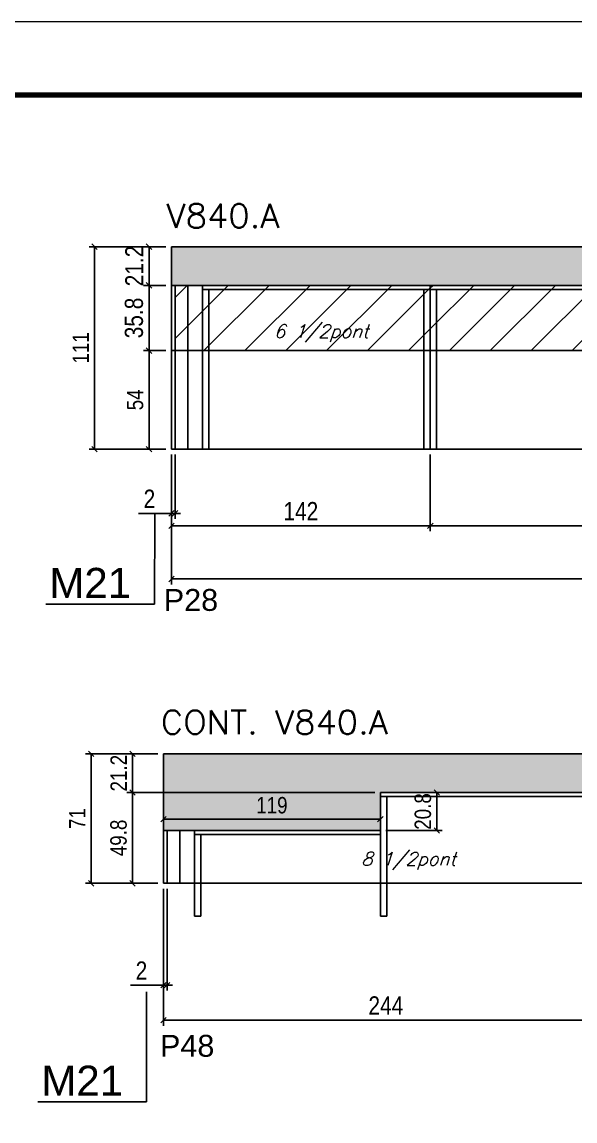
# Model space of a CAD drawing. Extents: x -20960 to -5926, y -2106 to 21915.
# Drawn here: x -11870 to -11566, y 8678 to 9281 of the extents above; entities that cross this region are included whole.
import ezdxf

# ---------------------------------------------------------------- set-up
doc = ezdxf.new("R2010")
doc.units = 0
doc.linetypes.add('DASHED', pattern=[0.75, 0.5, -0.25])
for name, color, linetype in [('5', 5, 'Continuous'), ('COTA', 241, 'Continuous'), ('NOMENCLATURA', 7, 'Continuous'), ('Painéis', 200, 'Continuous'), ('Reaproveitamento', 251, 'Continuous'), ('SARR_2.2x7', 40, 'Continuous'), ('SARR_3.5x7', 81, 'Continuous'), ('texto', 7, 'Continuous')]:
    doc.layers.add(name, color=color, linetype=linetype)
for name, color, linetype, lineweight in [('Folhas', 255, 'Continuous', 9), ('SARRAFO DE PRESSAO', 251, 'DASHED', 9), ('Texto Seção', 7, 'Continuous', 15)]:
    doc.layers.add(name, color=color, linetype=linetype, lineweight=lineweight)
doc.styles.add('COTA TECNICA', font='techl___.ttf', dxfattribs={"height": 10})
doc.styles.add('COTA TECNICA-50', font='techl___.ttf', dxfattribs={"height": 9})
doc.styles.add('REGUA-120', font='ROMANS.shx', dxfattribs={"height": 15})
doc.styles.add('Romans', font='romans.shx')
doc.styles.get("Standard").update_dxf_attribs({"font": 'arial.ttf'})
doc.dimstyles.new('COTA PAINEL-50', dxfattribs={"dimtxt": 9, "dimasz": 3, "dimexe": 3, "dimexo": 3, "dimgap": 3, "dimtad": 1, "dimdec": 1, "dimzin": 12, "dimdsep": 46, "dimtxsty": 'COTA TECNICA-50', "dimblk1": 'OBLIQUE', "dimblk2": 'OBLIQUE', "dimsah": 1, "dimcen": 0.9, "dimclrd": 4, "dimclre": 4, "dimclrt": 240, "dimadec": 1, "dimazin": 3, "dimtfac": 1, "dimtdec": 1, "dimtmove": 0, "dimatfit": 3, "dimfxl": 1, "dimtolj": 1, "dimtzin": 12, "dimarcsym": 0})
doc.dimstyles.new('PAINEL', dxfattribs={"dimtxt": 10, "dimasz": 3, "dimexe": 3, "dimexo": 3, "dimgap": 3, "dimtad": 1, "dimdec": 1, "dimzin": 12, "dimdsep": 46, "dimtxsty": 'COTA TECNICA', "dimblk1": 'OBLIQUE', "dimblk2": 'OBLIQUE', "dimsah": 1, "dimcen": 0.9, "dimclrd": 4, "dimclre": 4, "dimclrt": 240, "dimadec": 1, "dimazin": 3, "dimtfac": 1, "dimtdec": 1, "dimtmove": 0, "dimatfit": 3, "dimfxl": 1, "dimtolj": 1, "dimtzin": 12, "dimarcsym": 0})
pattern_1 = [(45, (-4755, -1148.575), (-11.22532, 11.22532), [])]

# ---------------------------------------------------------------- blocks, each defined once
blk = doc.blocks.new('9999999999')
at = {"layer": 'Folhas'}
blk.add_lwpolyline([(98138.98, 34190.21), (99623.98, 34190.21), (99623.98, 35240.21), (98138.98, 35240.21)], close=True, dxfattribs=at)
at = {"layer": 'Folhas', "color": 30, "const_width": 3}
blk.add_lwpolyline([(98213.98, 34230.21), (99583.98, 34230.21), (99583.98, 35200.21), (98213.98, 35200.21)], close=True, dxfattribs=at)
blk = doc.blocks.new('_Oblique')
at = {"color": 0, "linetype": 'ByBlock', "lineweight": -2}
blk.add_line((-0.5, -0.5), (0.5, 0.5), dxfattribs=at)
blk = doc.blocks.new('*D1617')
at = {"layer": 'COTA', "color": 4, "lineweight": -2, "ltscale": 25, "transparency": 16777216}
for p, q in [((-11787.91, 9043.84), (-11787.91, 9001.75)), ((-11645.91, 9043.84), (-11645.91, 9001.75)), ((-11787.91, 9004.75), (-11645.91, 9004.75))]:
    blk.add_line(p, q, dxfattribs=at)
at = {"layer": 'Defpoints', "color": 0, "ltscale": 25, "transparency": 16777216}
for p in [(-11787.91, 9046.84), (-11645.91, 9046.84), (-11645.91, 9004.75)]:
    blk.add_point(p, dxfattribs=at)
at = {"layer": 'COTA', "color": 4, "lineweight": -2, "ltscale": 25, "transparency": 16777216, "xscale": 3, "yscale": 3, "zscale": 3, "rotation": 180}
blk.add_blockref('_Oblique', (-11787.91, 9004.75), dxfattribs=at)
at = {"layer": 'COTA', "color": 4, "lineweight": -2, "ltscale": 25, "transparency": 16777216, "xscale": 3, "yscale": 3, "zscale": 3}
blk.add_blockref('_Oblique', (-11645.91, 9004.75), dxfattribs=at)
at = {"layer": 'COTA', "color": 240, "ltscale": 25, "transparency": 16777216, "insert": (-11716.91, 9012.82), "char_height": 10, "attachment_point": 5, "style": 'COTA TECNICA'}
blk.add_mtext('\\A1;142', dxfattribs=at)
blk = doc.blocks.new('*D1618')
at = {"layer": 'COTA', "color": 4, "lineweight": -2, "ltscale": 25, "transparency": 16777216}
for p, q in [((-11645.91, 9043.84), (-11645.91, 9001.75)), ((-11401.91, 9043.84), (-11401.91, 9001.75)), ((-11645.91, 9004.75), (-11401.91, 9004.75))]:
    blk.add_line(p, q, dxfattribs=at)
at = {"layer": 'Defpoints', "color": 0, "ltscale": 25, "transparency": 16777216}
for p in [(-11645.91, 9046.84), (-11401.91, 9046.84), (-11401.91, 9004.75)]:
    blk.add_point(p, dxfattribs=at)
at = {"layer": 'COTA', "color": 4, "lineweight": -2, "ltscale": 25, "transparency": 16777216, "xscale": 3, "yscale": 3, "zscale": 3, "rotation": 180}
blk.add_blockref('_Oblique', (-11645.91, 9004.75), dxfattribs=at)
at = {"layer": 'COTA', "color": 4, "lineweight": -2, "ltscale": 25, "transparency": 16777216, "xscale": 3, "yscale": 3, "zscale": 3}
blk.add_blockref('_Oblique', (-11401.91, 9004.75), dxfattribs=at)
at = {"layer": 'COTA', "color": 240, "ltscale": 25, "transparency": 16777216, "insert": (-11523.91, 9012.82), "char_height": 10, "attachment_point": 5, "style": 'COTA TECNICA'}
blk.add_mtext('\\A1;244', dxfattribs=at)
blk = doc.blocks.new('*D1621')
at = {"layer": 'COTA', "color": 4, "lineweight": -2, "ltscale": 25, "transparency": 16777216}
for p, q in [((-11792.3, 8805.73), (-11792.3, 8730.67)), ((-11548.25, 8787.73), (-11548.25, 8730.67)), ((-11792.3, 8733.67), (-11548.25, 8733.67))]:
    blk.add_line(p, q, dxfattribs=at)
at = {"layer": 'Defpoints', "color": 0, "ltscale": 25, "transparency": 16777216}
for p in [(-11792.3, 8808.73), (-11548.25, 8790.73), (-11548.25, 8733.67)]:
    blk.add_point(p, dxfattribs=at)
at = {"layer": 'COTA', "color": 4, "lineweight": -2, "ltscale": 25, "transparency": 16777216, "xscale": 3, "yscale": 3, "zscale": 3, "rotation": 180}
blk.add_blockref('_Oblique', (-11792.3, 8733.67), dxfattribs=at)
at = {"layer": 'COTA', "color": 4, "lineweight": -2, "ltscale": 25, "transparency": 16777216, "xscale": 3, "yscale": 3, "zscale": 3}
blk.add_blockref('_Oblique', (-11548.25, 8733.67), dxfattribs=at)
at = {"layer": 'COTA', "color": 240, "ltscale": 25, "transparency": 16777216, "insert": (-11670.27, 8741.74), "char_height": 10, "attachment_point": 5, "style": 'COTA TECNICA'}
blk.add_mtext('\\A1;244', dxfattribs=at)
blk = doc.blocks.new('*D1623')
at = {"layer": 'COTA', "color": 4, "lineweight": -2, "ltscale": 25, "transparency": 16777216}
for p, q in [((-11787.91, 9043.84), (-11787.91, 9008.62)), ((-11785.91, 9043.84), (-11785.91, 9008.62)), ((-11787.91, 9011.62), (-11806.02, 9011.62)), ((-11785.91, 9011.62), (-11787.91, 9011.62)), ((-11785.91, 9011.62), (-11782.91, 9011.62))]:
    blk.add_line(p, q, dxfattribs=at)
at = {"layer": 'Defpoints', "color": 0, "ltscale": 25, "transparency": 16777216}
for p in [(-11787.91, 9046.84), (-11785.91, 9046.84), (-11787.91, 9011.62)]:
    blk.add_point(p, dxfattribs=at)
at = {"layer": 'COTA', "color": 4, "lineweight": -2, "ltscale": 25, "transparency": 16777216, "xscale": 3, "yscale": 3, "zscale": 3}
blk.add_blockref('_Oblique', (-11787.91, 9011.62), dxfattribs=at)
at = {"layer": 'COTA', "color": 4, "lineweight": -2, "ltscale": 25, "transparency": 16777216, "xscale": 3, "yscale": 3, "zscale": 3, "rotation": 180}
blk.add_blockref('_Oblique', (-11785.91, 9011.62), dxfattribs=at)
at = {"layer": 'COTA', "color": 240, "ltscale": 25, "transparency": 16777216, "insert": (-11799.97, 9019.62), "char_height": 10, "attachment_point": 5, "style": 'COTA TECNICA'}
blk.add_mtext('\\A1;2', dxfattribs=at)
blk = doc.blocks.new('*D1639')
at = {"layer": 'COTA', "color": 4, "lineweight": -2, "ltscale": 25, "transparency": 16777216}
for p, q in [((-11790.91, 9157.84), (-11803.2, 9157.84)), ((-11800.2, 9136.64), (-11800.2, 9157.84)), ((-11790.91, 9136.64), (-11803.2, 9136.64))]:
    blk.add_line(p, q, dxfattribs=at)
at = {"layer": 'Defpoints', "color": 0, "ltscale": 25, "transparency": 16777216}
for p in [(-11800.2, 9157.84), (-11787.91, 9157.84), (-11787.91, 9136.64)]:
    blk.add_point(p, dxfattribs=at)
at = {"layer": 'COTA', "color": 4, "lineweight": -2, "ltscale": 25, "transparency": 16777216, "xscale": 3, "yscale": 3, "zscale": 3}
for p, rotation in [((-11800.2, 9157.84), 90), ((-11800.2, 9136.64), 270)]:
    blk.add_blockref('_Oblique', p, dxfattribs=dict(at, rotation=rotation))
at = {"layer": 'COTA', "color": 240, "ltscale": 25, "transparency": 16777216, "insert": (-11808.26, 9147.24), "char_height": 10, "attachment_point": 5, "rotation": 90, "style": 'COTA TECNICA'}
blk.add_mtext('\\A1;21.2', dxfattribs=at)
blk = doc.blocks.new('*D1624')
at = {"layer": 'COTA', "color": 4, "lineweight": -2, "ltscale": 25, "transparency": 16777216}
for p, q in [((-11790.91, 9136.64), (-11803.2, 9136.64)), ((-11800.2, 9100.84), (-11800.2, 9136.64)), ((-11790.91, 9100.84), (-11803.2, 9100.84))]:
    blk.add_line(p, q, dxfattribs=at)
at = {"layer": 'Defpoints', "color": 0, "ltscale": 25, "transparency": 16777216}
for p in [(-11800.2, 9136.64), (-11787.91, 9136.64), (-11787.91, 9100.84)]:
    blk.add_point(p, dxfattribs=at)
at = {"layer": 'COTA', "color": 4, "lineweight": -2, "ltscale": 25, "transparency": 16777216, "xscale": 3, "yscale": 3, "zscale": 3}
for p, rotation in [((-11800.2, 9136.64), 90), ((-11800.2, 9100.84), 270)]:
    blk.add_blockref('_Oblique', p, dxfattribs=dict(at, rotation=rotation))
at = {"layer": 'COTA', "color": 240, "ltscale": 25, "transparency": 16777216, "insert": (-11808.44, 9118.74), "char_height": 10, "attachment_point": 5, "rotation": 90, "style": 'COTA TECNICA'}
blk.add_mtext('\\A1;35.8', dxfattribs=at)
blk = doc.blocks.new('*D1625')
at = {"layer": 'COTA', "color": 4, "lineweight": -2, "ltscale": 25, "transparency": 16777216}
for p, q in [((-11787.91, 9043.84), (-11787.91, 8972.62)), ((-11155.95, 9043.84), (-11155.95, 8972.62)), ((-11787.91, 8975.62), (-11155.95, 8975.62))]:
    blk.add_line(p, q, dxfattribs=at)
at = {"layer": 'Defpoints', "color": 0, "ltscale": 25, "transparency": 16777216}
for p in [(-11787.91, 9046.84), (-11155.95, 9046.84), (-11155.95, 8975.62)]:
    blk.add_point(p, dxfattribs=at)
at = {"layer": 'COTA', "color": 4, "lineweight": -2, "ltscale": 25, "transparency": 16777216, "xscale": 3, "yscale": 3, "zscale": 3, "rotation": 180}
blk.add_blockref('_Oblique', (-11787.91, 8975.62), dxfattribs=at)
at = {"layer": 'COTA', "color": 4, "lineweight": -2, "ltscale": 25, "transparency": 16777216, "xscale": 3, "yscale": 3, "zscale": 3}
blk.add_blockref('_Oblique', (-11155.95, 8975.62), dxfattribs=at)
at = {"layer": 'COTA', "color": 240, "ltscale": 25, "transparency": 16777216, "insert": (-11471.93, 8983.84), "char_height": 10, "attachment_point": 5, "style": 'COTA TECNICA'}
blk.add_mtext('\\A1;632', dxfattribs=at)
blk = doc.blocks.new('*D1629')
at = {"layer": 'COTA', "color": 4, "lineweight": -2, "transparency": 16777216}
for p, q in [((-11790.91, 9157.84), (-11833.11, 9157.84)), ((-11830.11, 9157.84), (-11830.11, 9046.84)), ((-11790.91, 9046.84), (-11833.11, 9046.84))]:
    blk.add_line(p, q, dxfattribs=at)
at = {"layer": 'Defpoints', "color": 0, "transparency": 16777216}
for p in [(-11787.91, 9157.84), (-11830.11, 9046.84), (-11787.91, 9046.84)]:
    blk.add_point(p, dxfattribs=at)
at = {"layer": 'COTA', "color": 4, "lineweight": -2, "transparency": 16777216, "xscale": 3, "yscale": 3, "zscale": 3}
for p, rotation in [((-11830.11, 9157.84), 90), ((-11830.11, 9046.84), 270)]:
    blk.add_blockref('_Oblique', p, dxfattribs=dict(at, rotation=rotation))
at = {"layer": 'COTA', "color": 240, "transparency": 16777216, "insert": (-11837.66, 9102.34), "char_height": 9, "attachment_point": 5, "rotation": 90, "style": 'COTA TECNICA-50'}
blk.add_mtext('\\A1;111', dxfattribs=at)
blk = doc.blocks.new('*D1630')
at = {"layer": 'COTA', "color": 4, "lineweight": -2, "ltscale": 25, "transparency": 16777216}
for p, q in [((-11792.3, 8805.73), (-11792.3, 8749.88)), ((-11790.3, 8805.73), (-11790.3, 8749.88)), ((-11792.3, 8752.88), (-11810.41, 8752.88)), ((-11790.3, 8752.88), (-11792.3, 8752.88)), ((-11790.3, 8752.88), (-11787.3, 8752.88))]:
    blk.add_line(p, q, dxfattribs=at)
at = {"layer": 'Defpoints', "color": 0, "ltscale": 25, "transparency": 16777216}
for p in [(-11792.3, 8808.73), (-11790.3, 8808.73), (-11792.3, 8752.88)]:
    blk.add_point(p, dxfattribs=at)
at = {"layer": 'COTA', "color": 4, "lineweight": -2, "ltscale": 25, "transparency": 16777216, "xscale": 3, "yscale": 3, "zscale": 3}
blk.add_blockref('_Oblique', (-11792.3, 8752.88), dxfattribs=at)
at = {"layer": 'COTA', "color": 4, "lineweight": -2, "ltscale": 25, "transparency": 16777216, "xscale": 3, "yscale": 3, "zscale": 3, "rotation": 180}
blk.add_blockref('_Oblique', (-11790.3, 8752.88), dxfattribs=at)
at = {"layer": 'COTA', "color": 240, "ltscale": 25, "transparency": 16777216, "insert": (-11804.35, 8760.88), "char_height": 10, "attachment_point": 5, "style": 'COTA TECNICA'}
blk.add_mtext('\\A1;2', dxfattribs=at)
blk = doc.blocks.new('*D1641')
at = {"layer": 'COTA', "color": 4, "lineweight": -2, "transparency": 16777216}
for p, q in [((-11676.3, 8858.53), (-11812.3, 8858.53)), ((-11809.3, 8808.73), (-11809.3, 8858.53)), ((-11795.3, 8808.73), (-11812.3, 8808.73))]:
    blk.add_line(p, q, dxfattribs=at)
at = {"layer": 'Defpoints', "color": 0, "transparency": 16777216}
for p in [(-11809.3, 8858.53), (-11673.3, 8858.53), (-11792.3, 8808.73)]:
    blk.add_point(p, dxfattribs=at)
at = {"layer": 'COTA', "color": 4, "lineweight": -2, "transparency": 16777216, "xscale": 3, "yscale": 3, "zscale": 3}
for p, rotation in [((-11809.3, 8858.53), 90), ((-11809.3, 8808.73), 270)]:
    blk.add_blockref('_Oblique', p, dxfattribs=dict(at, rotation=rotation))
at = {"layer": 'COTA', "color": 240, "transparency": 16777216, "insert": (-11816.89, 8833.63), "char_height": 9, "attachment_point": 5, "rotation": 90, "style": 'COTA TECNICA-50'}
blk.add_mtext('\\A1;49.8', dxfattribs=at)
blk = doc.blocks.new('*D1631')
at = {"layer": 'COTA', "color": 4, "lineweight": -2, "transparency": 16777216}
for p, q in [((-11795.3, 8879.73), (-11834.98, 8879.73)), ((-11831.98, 8879.73), (-11831.98, 8808.73)), ((-11795.3, 8808.73), (-11834.98, 8808.73))]:
    blk.add_line(p, q, dxfattribs=at)
at = {"layer": 'Defpoints', "color": 0, "transparency": 16777216}
for p in [(-11792.3, 8879.73), (-11831.98, 8808.73), (-11792.3, 8808.73)]:
    blk.add_point(p, dxfattribs=at)
at = {"layer": 'COTA', "color": 4, "lineweight": -2, "transparency": 16777216, "xscale": 3, "yscale": 3, "zscale": 3}
for p, rotation in [((-11831.98, 8879.73), 90), ((-11831.98, 8808.73), 270)]:
    blk.add_blockref('_Oblique', p, dxfattribs=dict(at, rotation=rotation))
at = {"layer": 'COTA', "color": 240, "transparency": 16777216, "insert": (-11839.55, 8844.23), "char_height": 9, "attachment_point": 5, "rotation": 90, "style": 'COTA TECNICA-50'}
blk.add_mtext('\\A1;71', dxfattribs=at)
blk = doc.blocks.new('*D1632')
at = {"layer": 'COTA', "color": 4, "lineweight": -2, "transparency": 16777216}
for p, q in [((-11790.91, 9100.84), (-11803.2, 9100.84)), ((-11800.2, 9100.84), (-11800.2, 9046.84)), ((-11790.91, 9046.84), (-11803.2, 9046.84))]:
    blk.add_line(p, q, dxfattribs=at)
at = {"layer": 'Defpoints', "color": 0, "transparency": 16777216}
for p in [(-11787.91, 9100.84), (-11800.2, 9046.84), (-11787.91, 9046.84)]:
    blk.add_point(p, dxfattribs=at)
at = {"layer": 'COTA', "color": 4, "lineweight": -2, "transparency": 16777216, "xscale": 3, "yscale": 3, "zscale": 3}
for p, rotation in [((-11800.2, 9100.84), 90), ((-11800.2, 9046.84), 270)]:
    blk.add_blockref('_Oblique', p, dxfattribs=dict(at, rotation=rotation))
at = {"layer": 'COTA', "color": 240, "transparency": 16777216, "insert": (-11807.8, 9073.84), "char_height": 9, "attachment_point": 5, "rotation": 90, "style": 'COTA TECNICA-50'}
blk.add_mtext('\\A1;54', dxfattribs=at)
blk = doc.blocks.new('*D1633')
at = {"layer": 'COTA', "color": 4, "lineweight": -2, "transparency": 16777216}
for p, q in [((-11795.3, 8879.73), (-11812.3, 8879.73)), ((-11809.3, 8879.73), (-11809.3, 8858.53)), ((-11676.3, 8858.53), (-11812.3, 8858.53))]:
    blk.add_line(p, q, dxfattribs=at)
at = {"layer": 'Defpoints', "color": 0, "transparency": 16777216}
for p in [(-11792.3, 8879.73), (-11809.3, 8858.53), (-11673.3, 8858.53)]:
    blk.add_point(p, dxfattribs=at)
at = {"layer": 'COTA', "color": 4, "lineweight": -2, "transparency": 16777216, "xscale": 3, "yscale": 3, "zscale": 3}
for p, rotation in [((-11809.3, 8879.73), 90), ((-11809.3, 8858.53), 270)]:
    blk.add_blockref('_Oblique', p, dxfattribs=dict(at, rotation=rotation))
at = {"layer": 'COTA', "color": 240, "transparency": 16777216, "insert": (-11816.85, 8869.13), "char_height": 9, "attachment_point": 5, "rotation": 90, "style": 'COTA TECNICA-50'}
blk.add_mtext('\\A1;21.2', dxfattribs=at)
blk = doc.blocks.new('*D1634')
at = {"layer": 'COTA', "color": 4, "lineweight": -2, "transparency": 16777216}
for p, q in [((-11670.3, 8858.53), (-11639.33, 8858.53)), ((-11642.33, 8858.53), (-11642.33, 8837.73)), ((-11670.3, 8837.73), (-11639.33, 8837.73))]:
    blk.add_line(p, q, dxfattribs=at)
at = {"layer": 'Defpoints', "color": 0, "transparency": 16777216}
for p in [(-11673.3, 8858.53), (-11673.3, 8837.73), (-11642.33, 8837.73)]:
    blk.add_point(p, dxfattribs=at)
at = {"layer": 'COTA', "color": 4, "lineweight": -2, "transparency": 16777216, "xscale": 3, "yscale": 3, "zscale": 3}
for p, rotation in [((-11642.33, 8858.53), 90), ((-11642.33, 8837.73), 270)]:
    blk.add_blockref('_Oblique', p, dxfattribs=dict(at, rotation=rotation))
at = {"layer": 'COTA', "color": 240, "transparency": 16777216, "insert": (-11649.94, 8848.13), "char_height": 9, "attachment_point": 5, "rotation": 90, "style": 'COTA TECNICA-50'}
blk.add_mtext('\\A1;20.8', dxfattribs=at)
blk = doc.blocks.new('*D1635')
at = {"layer": 'COTA', "color": 4, "lineweight": -2, "transparency": 16777216}
for p, q in [((-11792.3, 8840.73), (-11792.3, 8846.92)), ((-11792.3, 8843.92), (-11673.3, 8843.92)), ((-11673.3, 8840.73), (-11673.3, 8846.92))]:
    blk.add_line(p, q, dxfattribs=at)
at = {"layer": 'Defpoints', "color": 0, "transparency": 16777216}
for p in [(-11673.3, 8843.92), (-11792.3, 8837.73), (-11673.3, 8837.73)]:
    blk.add_point(p, dxfattribs=at)
at = {"layer": 'COTA', "color": 4, "lineweight": -2, "transparency": 16777216, "xscale": 3, "yscale": 3, "zscale": 3, "rotation": 180}
blk.add_blockref('_Oblique', (-11792.3, 8843.92), dxfattribs=at)
at = {"layer": 'COTA', "color": 4, "lineweight": -2, "transparency": 16777216, "xscale": 3, "yscale": 3, "zscale": 3}
blk.add_blockref('_Oblique', (-11673.3, 8843.92), dxfattribs=at)
at = {"layer": 'COTA', "color": 240, "transparency": 16777216, "insert": (-11732.8, 8851.5), "char_height": 9, "attachment_point": 5, "style": 'COTA TECNICA-50'}
blk.add_mtext('\\A1;119', dxfattribs=at)

msp = doc.modelspace()

# ---------------------------------------------------------------- hatches: boundary and pattern name
at = {"layer": 'COTA', "linetype": 'ByBlock'}
h = msp.add_hatch(dxfattribs=at)
h.set_pattern_fill('AR-CONC', color=256, scale=0.03)
h.set_pattern_definition([(50, (-149344.2897, -21759.247), (5.46554007, -0.47817257), [0.5715, -6.2865]), (355, (-149344.2897, -21759.247), (-1.05730264, 5.73170536), [0.4572, -5.02921753]), (100.4514447, (-149343.834, -21759.287), (4.40823741, 5.25353256), [0.48570026, -5.34270734]), (46.1842, (-149344.29, -21757.723), (8.13237123, -1.26126984), [0.85725, -9.42975]), (96.6355576, (-149343.612, -21757.828), (7.122124, 7.42278374), [0.7285507, -8.01406824]), (351.184151, (-149344.29, -21757.723), (7.122124, 7.42278374), [0.685799, -7.54379196]), (21, (-149343.5277, -21758.104), (4.54843174, -3.06795595), [0.5715, -6.2865]), (326, (-149343.5277, -21758.104), (1.85406085, 5.52563898), [0.4572, -5.0292]), (71.451445, (-149343.1487, -21758.36), (6.40249258, 2.45768307), [0.48570026, -5.34269813]), (37.5, (-149344.2897, -21759.2472), (0.092658098, 2.536651166), [0, -4.96824, 0, -5.1054, 0, -5.04825]), (7.5, (-149344.2897, -21759.2472), (2.004589875, 3.005417245), [0, -2.91084, 0, -4.85394, 0, -1.92405]), (327.5, (-149345.989, -21759.2472), (4.067717855, -0.17186232), [0, -1.905, 0, -5.9436, 0, -7.8867]), (317.5, (-149346.751, -21759.247), (4.44387544, 0.76279473), [0, -2.4765, 0, -3.94716, 0, -5.6007])])
h.paths.add_polyline_path([(-11155.95, 9115.84), (-11155.95, 9157.84), (-11274.95, 9157.84), (-11787.91, 9157.84), (-11787.91, 9136.64), (-11274.95, 9136.64), (-11274.95, 9115.84)])
h.paths.add_polyline_path([(-11306.71, 9109.53), (-11306.71, 9143.47), (-11327.3, 9143.47), (-11327.3, 9109.53)], flags=9)
h = msp.add_hatch(dxfattribs=at)
h.set_pattern_fill('AR-CONC', color=256, scale=0.03)
h.set_pattern_definition([(50, (-4755, -1148.575), (5.46554, -0.4781726), [0.5715, -6.2865]), (355, (-4755, -1148.575), (-1.0573026, 5.7317054), [0.4572, -5.0292175]), (100.451445, (-4754.5445, -1148.615), (4.4082374, 5.2535326), [0.4857003, -5.3427073]), (46.1842, (-4755, -1147.051), (8.1323712, -1.26127), [0.85725, -9.42975]), (96.63556, (-4754.322, -1147.156), (7.122124, 7.4227837), [0.7285507, -8.014068]), (351.18415, (-4755, -1147.051), (7.122124, 7.422784), [0.685799, -7.543792]), (21, (-4754.238, -1147.432), (4.5484317, -3.067956), [0.5715, -6.2865]), (326, (-4754.238, -1147.432), (1.8540609, 5.525639), [0.4572, -5.0292]), (71.451445, (-4753.859, -1147.688), (6.4024926, 2.457683), [0.4857003, -5.3426981]), (37.5, (-4755, -1148.5751), (0.0926581, 2.53665117), [0, -4.96824, 0, -5.1054, 0, -5.04825]), (7.5, (-4755, -1148.575), (2.0045899, 3.00541724), [0, -2.91084, 0, -4.85394, 0, -1.92405]), (327.5, (-4756.6993, -1148.5751), (4.06771786, -0.17186232), [0, -1.905, 0, -5.9436, 0, -7.8867]), (317.5, (-4757.4613, -1148.575), (4.4438754, 0.7627947), [0, -2.4765, 0, -3.94716, 0, -5.6007])])
h.paths.add_polyline_path([(-11792.3, 8879.73), (-11792.3, 8837.73), (-11673.3, 8837.73), (-11673.3, 8856.33), (-11673.3, 8858.53), (-11673.3, 8858.53), (-11673.3, 8858.53), (-11525.22, 8858.53), (-11099.32, 8858.53), (-11099.32, 8879.73)])
h.paths.add_polyline_path([(-11641.1, 8833.09), (-11641.1, 8863.63), (-11659.63, 8863.63), (-11659.63, 8833.09)], flags=9)
h.paths.add_polyline_path([(-11743.32, 8842.61), (-11722.79, 8842.61), (-11722.79, 8861.14), (-11743.32, 8861.14)], flags=24)
at = {"layer": 'Reaproveitamento', "transparency": 33554684}
h = msp.add_hatch(dxfattribs=at)
h.set_pattern_fill('ANSI31', color=256, scale=5)
h.set_pattern_definition(pattern_1)
h.paths.add_polyline_path([(-11645.91, 9136.64), (-11785.91, 9136.64), (-11785.91, 9100.84), (-11645.91, 9100.84)])
h = msp.add_hatch(dxfattribs=at)
h.set_pattern_fill('ANSI31', color=256, scale=5)
h.set_pattern_definition(pattern_1)
h.paths.add_polyline_path([(-11401.91, 9136.64), (-11645.91, 9136.64), (-11645.91, 9100.84), (-11401.91, 9100.84)])

# ---------------------------------------------------------------- linework, layer by layer
at = {"layer": 'COTA', "linetype": 'ByBlock'}
for p, q in [((-11787.91, 9157.84), (-11274.95, 9157.84)), ((-11787.91, 9157.84), (-11787.91, 9136.64)), ((-11792.3, 8837.73), (-11792.3, 8879.73)), ((-11792.3, 8879.73), (-11099.32, 8879.73))]:
    msp.add_line(p, q, dxfattribs=at)
at = {"layer": 'NOMENCLATURA', "linetype": 'Continuous'}
for p, q in [((-11797.15, 8961.83), (-11796.97, 9011.62)), ((-11797.15, 8961.83), (-11856.85, 8961.83)), ((-11801.54, 8688.88), (-11801.54, 8749.23)), ((-11801.54, 8688.88), (-11861.24, 8688.88))]:
    msp.add_line(p, q, dxfattribs=at)
at = {"layer": 'Painéis'}
for p, q in [((-11787.91, 9136.64), (-11274.95, 9136.64)), ((-11787.91, 9046.84), (-11787.91, 9136.64)), ((-11785.91, 9046.84), (-11785.91, 9136.64)), ((-11645.91, 9046.84), (-11645.91, 9136.64)), ((-11787.91, 9100.84), (-11155.95, 9100.84)), ((-11787.91, 9046.84), (-11155.95, 9046.84)), ((-11673.3, 8858.53), (-11525.22, 8858.53)), ((-11673.3, 8858.53), (-11673.3, 8858.53)), ((-11673.3, 8858.53), (-11673.3, 8837.73)), ((-11792.3, 8837.73), (-11792.3, 8808.73)), ((-11792.3, 8837.73), (-11673.3, 8837.73)), ((-11790.3, 8837.73), (-11790.3, 8808.73)), ((-11792.3, 8808.73), (-11099.32, 8808.73))]:
    msp.add_line(p, q, dxfattribs=at)
at = {"layer": 'SARR_2.2x7', "linetype": 'Continuous'}
for p, q in [((-11778.91, 9100.84), (-11778.91, 9136.64)), ((-11770.91, 9134.44), (-11645.91, 9134.44)), ((-11645.91, 9134.44), (-11401.91, 9134.44)), ((-11778.91, 9100.84), (-11778.91, 9046.84)), ((-11673.3, 8856.33), (-11548.2, 8856.33)), ((-11783.3, 8837.73), (-11783.3, 8808.73)), ((-11775.3, 8835.53), (-11673.3, 8835.53))]:
    msp.add_line(p, q, dxfattribs=at)
at = {"layer": 'SARR_3.5x7'}
for p, q in [((-11770.91, 9046.84), (-11770.91, 9136.64)), ((-11767.41, 9046.84), (-11767.41, 9134.44)), ((-11649.36, 9046.84), (-11649.36, 9134.44)), ((-11642.46, 9046.84), (-11642.46, 9134.44)), ((-11645.91, 9046.84), (-11645.91, 9100.84)), ((-11770.91, 9046.84), (-11767.41, 9046.84)), ((-11649.36, 9046.84), (-11642.46, 9046.84)), ((-11673.3, 8856.33), (-11673.3, 8790.73)), ((-11669.8, 8856.33), (-11669.8, 8790.73)), ((-11775.3, 8790.73), (-11775.3, 8837.73)), ((-11771.8, 8790.73), (-11771.8, 8835.53)), ((-11771.8, 8790.73), (-11775.3, 8790.73)), ((-11669.8, 8790.73), (-11673.3, 8790.73))]:
    msp.add_line(p, q, dxfattribs=at)

# ---------------------------------------------------------------- block references
at = {"layer": 'SARRAFO DE PRESSAO', "color": 6, "linetype": 'ByBlock'}
msp.add_blockref('9999999999', (-110345.98, -25959.14), dxfattribs=at)

# ---------------------------------------------------------------- texts
at = {"layer": '5', "linetype": 'Continuous'}
for s, p in [('P28', (-11792.1, 8958.13)), ('P48', (-11794.17, 8713.63))]:
    msp.add_text(s, height=12, rotation=0.00004, dxfattribs=at).set_placement(p)
at = {"layer": 'NOMENCLATURA', "linetype": 'Continuous'}
for p in [(-11854.87, 8965.2), (-11859.26, 8692.25)]:
    msp.add_text('M21', height=16.5, rotation=360, dxfattribs=at).set_placement(p)
at = {"layer": 'texto', "color": 2, "char_height": 7.2737, "attachment_point": 5, "style": 'Romans'}
for s, insert in [('{\\Q19;\\C256;6 1/2pont}', (-11705.77, 9110.29)), ('{\\Q19;\\C256;8 1/2pont}', (-11657.88, 8820.93))]:
    msp.add_mtext(s, dxfattribs=dict(at, insert=insert))
at = {"layer": 'Texto Seção', "style": 'REGUA-120', "width": 1.05}
for s, p in [('V840.A', (-11790.6, 9168.27)), ('CONT. V840.A', (-11793.71, 8890.59))]:
    msp.add_text(s, height=13, dxfattribs=at).set_placement(p)

# ---------------------------------------------------------------- dimensions: what is measured, and where the dimension line sits
at = {"layer": 'COTA'}
for base, p1, p2, picture, middle in [((-11830.11, 9046.84), (-11787.91, 9157.84), (-11787.91, 9046.84), '*D1629', (-11837.66, 9102.34)), ((-11800.2, 9046.84), (-11787.91, 9100.84), (-11787.91, 9046.84), '*D1632', (-11807.8, 9073.84)), ((-11831.98, 8808.73), (-11792.3, 8879.73), (-11792.3, 8808.73), '*D1631', (-11839.55, 8844.23)), ((-11809.3, 8858.53), (-11792.3, 8808.73), (-11673.3, 8858.53), '*D1641', (-11816.89, 8833.63))]:
    dim = msp.add_linear_dim(base=base, p1=p1, p2=p2, angle=90, dimstyle='COTA PAINEL-50', dxfattribs=at)
    dim.commit()
    dim.dimension.update_dxf_attribs({"geometry": picture, "text_midpoint": middle})
at = {"layer": 'COTA', "ltscale": 25}
dim = msp.add_linear_dim(base=(-11800.2, 9157.84), p1=(-11787.91, 9136.64), p2=(-11787.91, 9157.84), angle=90, dimstyle='PAINEL', dxfattribs=at)
dim.commit()
dim.dimension.update_dxf_attribs({"geometry": '*D1639', "text_midpoint": (-11800.2, 9147.24), "dimtype": 160})
dim = msp.add_linear_dim(base=(-11800.2, 9136.64), p1=(-11787.91, 9100.84), p2=(-11787.91, 9136.64), angle=90, dimstyle='PAINEL', dxfattribs=at)
dim.commit()
dim.dimension.update_dxf_attribs({"geometry": '*D1624', "text_midpoint": (-11808.44, 9118.74)})
for base, p1, p2, picture, middle in [((-11787.91, 9011.62), (-11785.91, 9046.84), (-11787.91, 9046.84), '*D1623', (-11799.97, 9019.62)), ((-11645.91, 9004.75), (-11787.91, 9046.84), (-11645.91, 9046.84), '*D1617', (-11716.91, 9012.82)), ((-11155.95, 8975.62), (-11787.91, 9046.84), (-11155.95, 9046.84), '*D1625', (-11471.93, 8983.84)), ((-11792.3, 8752.88), (-11790.3, 8808.73), (-11792.3, 8808.73), '*D1630', (-11804.35, 8760.88)), ((-11548.245743, 8733.666652), (-11792.295741, 8808.728015), (-11548.245743, 8790.72801), '*D1621', (-11670.270742, 8741.739752))]:
    dim = msp.add_linear_dim(base=base, p1=p1, p2=p2, dimstyle='PAINEL', dxfattribs=at)
    dim.commit()
    dim.dimension.update_dxf_attribs({"geometry": picture, "text_midpoint": middle})
dim = msp.add_linear_dim(base=(-11401.91, 9004.75), p1=(-11645.91, 9046.84), p2=(-11401.91, 9046.84), dimstyle='PAINEL', dxfattribs=at)
dim.commit()
dim.dimension.update_dxf_attribs({"geometry": '*D1618', "text_midpoint": (-11523.91, 9004.75), "dimtype": 160})
at = {"layer": 'COTA'}
for base, p1, p2, picture, middle in [((-11809.3, 8858.53), (-11792.3, 8879.73), (-11673.3, 8858.53), '*D1633', (-11809.3, 8869.13)), ((-11642.33, 8837.73), (-11673.3, 8858.53), (-11673.3, 8837.73), '*D1634', (-11642.33, 8848.13))]:
    dim = msp.add_linear_dim(base=base, p1=p1, p2=p2, angle=90, dimstyle='COTA PAINEL-50', dxfattribs=at)
    dim.commit()
    dim.dimension.update_dxf_attribs({"geometry": picture, "text_midpoint": middle, "dimtype": 160})
dim = msp.add_linear_dim(base=(-11673.3, 8843.92), p1=(-11792.3, 8837.73), p2=(-11673.3, 8837.73), dimstyle='COTA PAINEL-50', dxfattribs=at)
dim.commit()
dim.dimension.update_dxf_attribs({"geometry": '*D1635', "text_midpoint": (-11732.8, 8851.5)})

doc.saveas('drawing.dxf')
